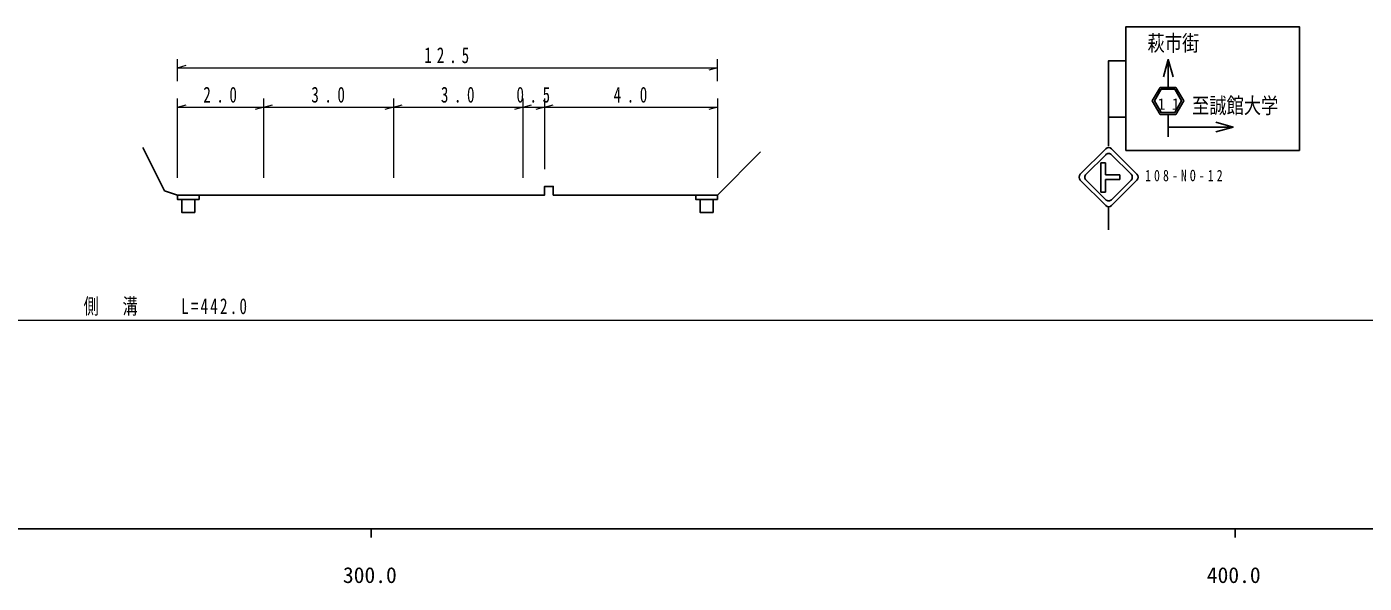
# Model space of a CAD drawing. Units: millimetres, scale not verified. Extents: x 40000 to 680000, y 20000 to 380000.
# Drawn here: x 328127 to 482954, y 198715 to 263145 of the extents above; entities that cross this region are included whole.
import ezdxf
from ezdxf.enums import TextEntityAlignment as Align

# ---------------------------------------------------------------- set-up
doc = ezdxf.new("R2010")
doc.units = ezdxf.units.MM
doc.header["$LTSCALE"] = 1000
for name, color, linetype, lineweight in [('M-BGD', 7, 'Continuous', 25), ('M-STR-HTXT', 7, 'Continuous', 13), ('M-STR-STRC', 7, 'Continuous', 25), ('M-TTL-BAND', 7, 'Continuous', 25)]:
    doc.layers.add(name, color=color, linetype=linetype, lineweight=lineweight)
doc.styles.add('ＭＳ ゴシック', font='')
doc.styles.get('ＭＳ ゴシック').set_extended_font_data('MS Gothic')

msp = doc.modelspace()

# ---------------------------------------------------------------- linework, layer by layer
at = {"layer": 'M-BGD'}
msp.add_line((408073, 243657), (413073, 248657), dxfattribs=at)
for points in [[(341573, 249157), (344073, 244157), (345573, 243657), (348073, 243657), (348073, 243157), (345573, 243157), (345573, 243657)], [(348073, 243657), (388073, 243657), (388073, 244657), (389073, 244657), (389073, 243657), (405573, 243657), (405573, 243157), (408073, 243157), (408073, 243657), (405573, 243657)], [(346073, 243157), (346073, 241657), (347573, 241657), (347573, 243157)], [(406073, 243157), (406073, 241657), (407573, 241657), (407573, 243157)]]:
    msp.add_lwpolyline(points, dxfattribs=at)
at = {"layer": 'M-STR-HTXT'}
for p, q in [((345573, 256836), (345573, 259405)), ((345573, 258405), (346573, 258685)), ((408073, 256836), (408073, 259405)), ((345573, 258405), (408073, 258405)), ((408073, 258405), (407073, 258125)), ((345573, 245657), (345573, 254836)), ((345573, 253836), (346573, 254116)), ((355573, 245657), (355573, 254836)), ((355573, 253836), (356573, 254116)), ((370573, 254836), (370573, 245657)), ((370573, 253836), (371573, 254116)), ((385573, 245657), (385573, 254836)), ((385573, 253836), (386573, 254116)), ((388073, 254836), (388073, 246657)), ((388073, 253836), (389073, 254116)), ((408073, 254836), (408073, 245657)), ((345573, 253836), (355573, 253836)), ((355573, 253836), (354573, 253556)), ((355573, 253836), (370573, 253836)), ((370573, 253836), (369573, 253556)), ((370573, 253836), (385573, 253836)), ((385573, 253836), (384573, 253556)), ((385573, 253836), (388073, 253836)), ((388073, 253836), (387073, 253556)), ((388073, 253836), (408073, 253836)), ((408073, 253836), (407073, 253556)), ((124845, 229177), (553911, 229177))]:
    msp.add_line(p, q, dxfattribs=at)
at = {"layer": 'M-STR-STRC'}
for p, q in [((460270, 259348), (460270, 256193)), ((459328, 256125), (461143, 256125)), ((453367, 252683), (455367, 252683)), ((459328, 252982), (461143, 252982)), ((460269, 252982), (460269, 250416)), ((460269, 251535), (467771, 251535)), ((453022, 249010), (450077, 246065)), ((453022, 248331), (450756, 246065)), ((453700, 249010), (456645, 246065)), ((453701, 248331), (455966, 246065)), ((452460, 244012), (452460, 247373)), ((452460, 247373), (453000, 247373)), ((453000, 247373), (453000, 245993)), ((453022, 242442), (450077, 245387)), ((450756, 245387), (453022, 243121)), ((453000, 245993), (454661, 245993)), ((453000, 244012), (453000, 245453)), ((453000, 245453), (454661, 245453)), ((456645, 245387), (453700, 242442)), ((453701, 243121), (455966, 245387)), ((454661, 245993), (454661, 245453)), ((453000, 244012), (452460, 244012)), ((453367, 242308), (453367, 239649))]:
    msp.add_line(p, q, dxfattribs=at)
for points in [[(475450, 248834), (455367, 248834), (455367, 263145), (475450, 263145)], [(461016, 253202), (461797, 254553), (461016, 255905), (459455, 255905), (458675, 254553), (459455, 253202)]]:
    msp.add_lwpolyline(points, close=True, dxfattribs=at)
for points in [[(455367, 259215), (453367, 259215), (453367, 249326)], [(459710, 257348), (460270, 259348), (460830, 257348)], [(459328, 252982), (458421, 254553), (459328, 256125)], [(461143, 256125), (462051, 254553), (461143, 252982)], [(465771, 252095), (467771, 251535), (465771, 250975)]]:
    msp.add_lwpolyline(points, dxfattribs=at)
for centre, start, end in [((453361, 248671), 45, 135), ((453361, 247992), 44.99985, 135), ((450417, 245726), 135, 225), ((451095, 245726), 135, 225.00005), ((455627, 245726), 315.00011, 44.99984), ((456306, 245726), 315, 45), ((453361, 243460), 225.00005, 315.00011), ((453361, 242782), 225, 315)]:
    msp.add_arc(centre, 480, start, end, dxfattribs=at)
at = {"layer": 'M-TTL-BAND'}
for p, q in [((40000, 205000), (579000, 205000)), ((368000, 205000), (368000, 204000)), ((468000, 205000), (468000, 204000))]:
    msp.add_line(p, q, dxfattribs=at)

# ---------------------------------------------------------------- texts
at = {"layer": 'M-STR-HTXT', "char_height": 1833, "attachment_point": 7, "style": 'ＭＳ ゴシック'}
for s, insert in [('\\T1.65;\\W0.7;12.5', (374148, 258905)), ('\\T1.73;\\W0.7;2.0', (348565, 254336)), ('\\T1.73;\\W0.7;3.0', (361065, 254336)), ('\\T1.73;\\W0.7;3.0', (376065, 254336)), ('\\T1.73;\\W0.7;0.5', (384815, 254336)), ('\\T1.73;\\W0.7;4.0', (396065, 254336)), ('\\T1.29;\\W0.7;側\u3000溝\u3000\u3000L=442.0', (334703, 229677))]:
    msp.add_mtext(s, dxfattribs=dict(at, insert=insert))
at = {"layer": 'M-STR-STRC', "style": 'ＭＳ ゴシック', "width": 0.8}
for s, p in [('萩市街', (457862, 259779)), ('至誠館大学', (463014, 252549))]:
    msp.add_text(s, height=1833, dxfattribs=at).set_placement(p, align=Align.BOTTOM_LEFT)
at = {"layer": 'M-STR-STRC', "char_height": 1320, "attachment_point": 7, "style": 'ＭＳ ゴシック'}
for s, insert in [('\\T1.83;11', (459029, 253539)), ('\\T1.54;\\W0.75;108-NO-12', (457586, 245238))]:
    msp.add_mtext(s, dxfattribs=dict(at, insert=insert))
at = {"layer": 'M-TTL-BAND', "style": 'ＭＳ ゴシック'}
for s, p in [('300.0', (367844, 198195)), ('400.0', (467844, 198195))]:
    msp.add_text(s, height=1833, dxfattribs=at).set_placement(p, align=Align.BOTTOM_CENTER)

doc.saveas('drawing.dxf')
